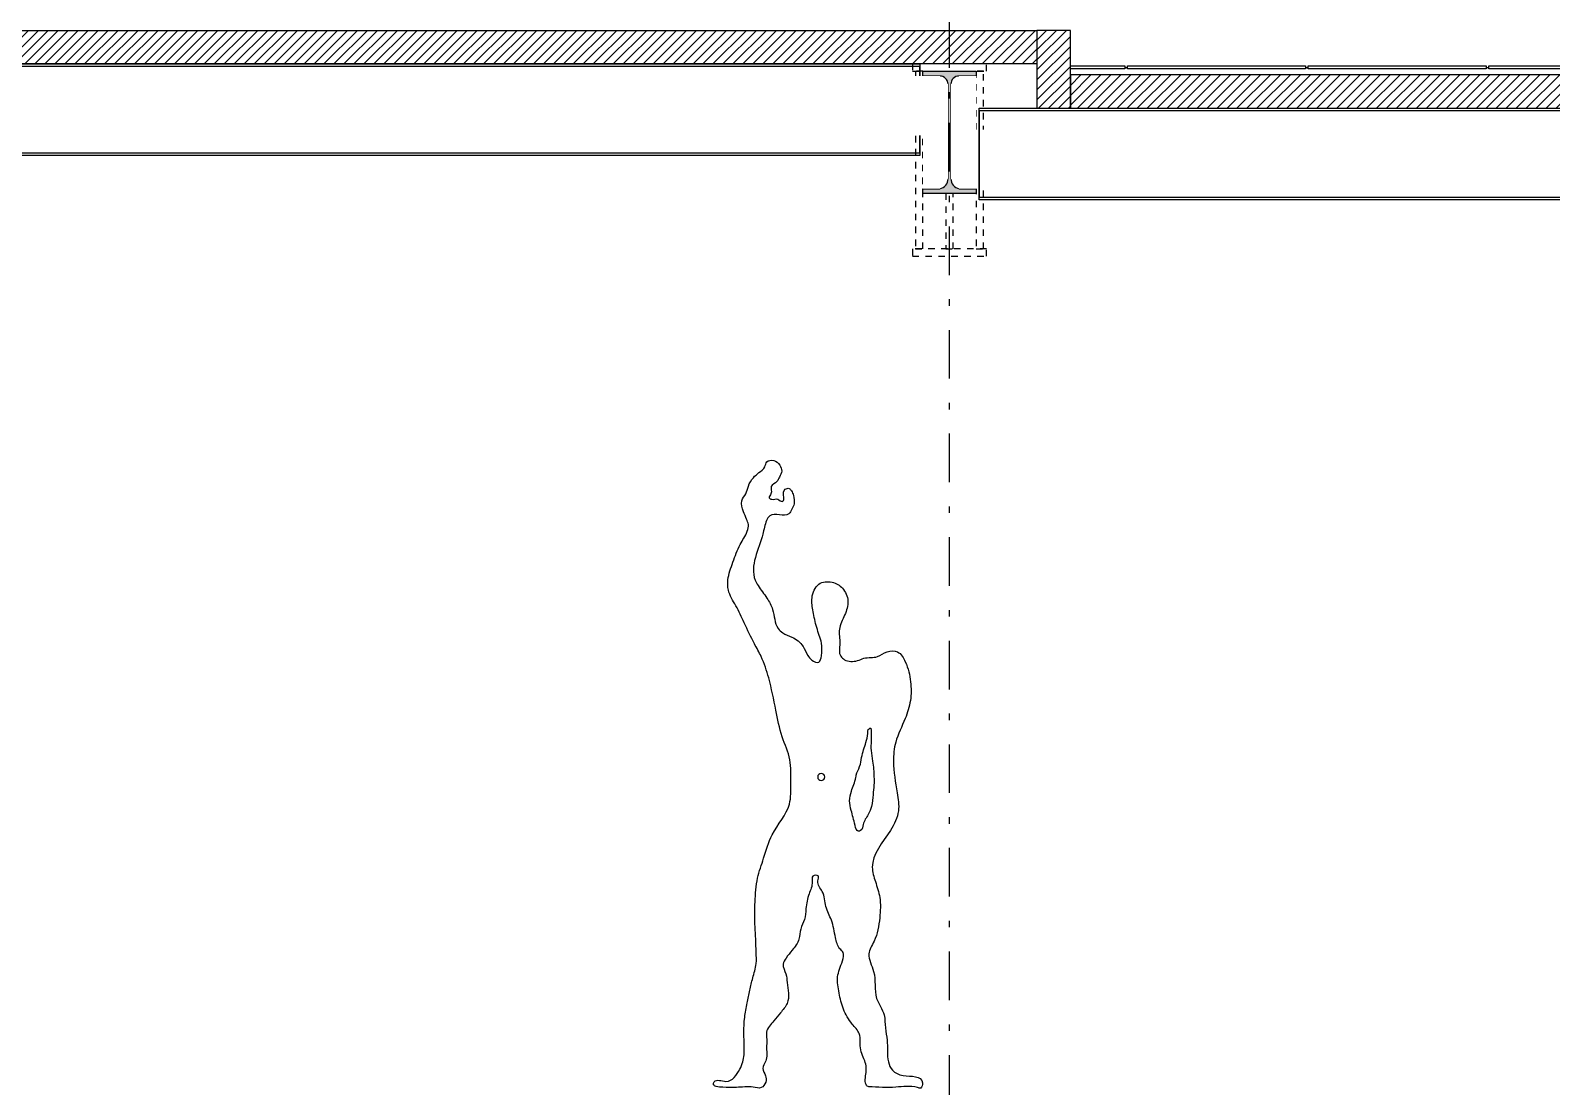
# Model space of a CAD drawing. Header units: millimetres. Extents: x -101 to 3415, y -52 to 1366.
# Drawn here: x 288.72 to 312.21, y 114.16 to 130.47 of the extents above; entities that cross this region are included whole.
import ezdxf

# ---------------------------------------------------------------- set-up
doc = ezdxf.new("R2010")
doc.units = ezdxf.units.MM
doc.set_wipeout_variables(frame=1)
doc.linetypes.add('DASHDOT2', pattern=[0.5, 0.25, -0.125, 0, -0.125])
doc.linetypes.add('OCULTA2', pattern=[0.3, 0.2, -0.1])
doc.layers.add('00_ARQ', color=8, linetype='Continuous')
doc.layers.add('A-ESTRUCTURA', color=6, linetype='Continuous')
pattern_1 = [(45, (-3488.39546, -6.57728), (-0.07699871, 0.07699871), [])]

# ---------------------------------------------------------------- blocks, each defined once
blk = doc.blocks.new('MODULOR')
blk.add_circle((784.0657, 453.1845), 0.0119)
for points, start_tangent, end_tangent in [([(783.905, 452.1383), (783.8138, 452.1368), (783.7402, 452.1353), (783.7299, 452.1339), (783.724, 452.1515), (783.7888, 452.1765), (783.8255, 452.1942), (783.8388, 452.2221), (783.8432, 452.2956), (783.8491, 452.3368), (783.8535, 452.3809), (783.8785, 452.4368), (783.8888, 452.528), (783.905, 452.5869), (783.8873, 452.6295), (783.8682, 452.7089), (783.8682, 452.778), (783.8829, 452.831), (783.8932, 452.8795), (783.8322, 453.0039), (783.805, 453.07), (783.8089, 453.1309), (783.8218, 453.2372), (783.8141, 453.302), (783.7823, 453.3819), (783.7647, 453.4426), (783.764, 453.5061), (783.7818, 453.5737), (783.808, 453.6069), (783.8429, 453.6073), (783.876, 453.5912), (783.9214, 453.5855), (783.9436, 453.5777), (783.9872, 453.5807), (783.9999, 453.5925), (784.0031, 453.6354), (784.0043, 453.6834), (783.9867, 453.7314), (783.9757, 453.7788), (783.9939, 453.8219), (784.0292, 453.8426), (784.0736, 453.8359), (784.0967, 453.7897), (784.093, 453.7429), (784.0809, 453.6895), (784.0651, 453.6366), (784.0651, 453.5935), (784.0736, 453.5728), (784.0979, 453.5795), (784.1113, 453.5953), (784.1271, 453.6257), (784.1653, 453.6573), (784.1957, 453.6712), (784.2115, 453.6864), (784.2298, 453.7502), (784.2492, 453.7885), (784.279, 453.8316), (784.2887, 453.8498), (784.2629, 454.0049), (784.2502, 454.0509), (784.2396, 454.0668), (784.2067, 454.07), (784.175, 454.0732), (784.1644, 454.0896), (784.1575, 454.107), (784.1596, 454.1351), (784.1665, 454.1515), (784.1739, 454.1589), (784.1872, 454.1563), (784.193, 454.1351), (784.193, 454.1187), (784.1972, 454.1155), (784.2126, 454.1229), (784.2327, 454.1224), (784.2412, 454.1277), (784.2353, 454.1409), (784.2344, 454.1658), (784.2151, 454.1825), (784.2071, 454.1978), (784.1992, 454.2177), (784.2058, 454.2377), (784.2261, 454.2536), (784.249, 454.2489), (784.2561, 454.2319), (784.276, 454.2125), (784.2948, 454.1955), (784.3118, 454.1668), (784.3206, 454.141), (784.3335, 454.1175), (784.3282, 454.0805), (784.3177, 454.0553), (784.3118, 454.0377), (784.3153, 454.0143), (784.3395, 453.9701), (784.3638, 453.9101), (784.3808, 453.8502), (784.3793, 453.8155), (784.354, 453.7628), (784.3255, 453.7054), (784.2912, 453.6343), (784.2686, 453.5913), (784.2431, 453.5192), (784.219, 453.4105), (784.1972, 453.3202), (784.1717, 453.243), (784.1681, 453.163), (784.1731, 453.0932), (784.2311, 452.9896), (784.2601, 452.9099), (784.2804, 452.8433), (784.2891, 452.7621), (784.2898, 452.6932), (784.2869, 452.6388), (784.2854, 452.5915), (784.2854, 452.5543), (784.2969, 452.5056), (784.3069, 452.464), (784.3155, 452.4211), (784.3241, 452.3724), (784.3259, 452.2699), (784.3302, 452.2227), (784.3408, 452.1973), (784.3873, 452.1564), (784.427, 452.1545), (784.4289, 452.1452), (784.4208, 452.1396), (784.3978, 452.1365), (784.3519, 452.1359), (784.2955, 452.1365), (784.2682, 452.1353), (784.2533, 452.1533), (784.2539, 452.1756), (784.2632, 452.1998), (784.2533, 452.2252), (784.2502, 452.2686), (784.2496, 452.299), (784.2502, 452.3226), (784.2254, 452.361), (784.2036, 452.3877), (784.1807, 452.4199), (784.1807, 452.4906), (784.185, 452.5192), (784.1943, 452.552), (784.1846, 452.573), (784.1636, 452.5992), (784.1408, 452.6368), (784.1347, 452.6709), (784.1225, 452.7033), (784.1172, 452.74), (784.1067, 452.7898), (784.0962, 452.8309), (784.0936, 452.8493), (784.0761, 452.8502), (784.077, 452.8336), (784.0621, 452.7977), (784.0499, 452.747), (784.0315, 452.7007), (784.0175, 452.6421), (784.0026, 452.6045), (783.9921, 452.5922), (783.9942, 452.5633), (784.0102, 452.509), (784.0053, 452.4548), (783.9905, 452.4005), (783.9609, 452.35), (783.9374, 452.3179), (783.9325, 452.2624), (783.9152, 452.2143), (783.9165, 452.1687), (783.914, 452.1453), (783.905, 452.1383)], (-0.997918, -0.064489), (-0.997918, -0.064489)), ([(783.9485, 453.1825), (783.9638, 453.1361), (783.9698, 453.1042), (783.9644, 453.0717), (783.9512, 453.0206), (783.9406, 453.0014), (783.9326, 453.0034), (783.924, 453.0239), (783.9074, 453.0578), (783.8961, 453.085), (783.8908, 453.1248), (783.8875, 453.1573), (783.8875, 453.1852), (783.8888, 453.211), (783.8921, 453.2382), (783.8974, 453.2741), (783.8974, 453.3066), (783.8974, 453.3305), (783.8974, 453.3444), (783.8987, 453.349), (783.904, 453.3477), (783.9087, 453.3318), (783.9147, 453.3013), (783.9293, 453.2509), (783.9359, 453.2197), (783.9472, 453.1911), (783.9485, 453.1825)], (0.255607, -0.966781), (0.255607, -0.966781))]:
    blk.add_spline(points, degree=3, dxfattribs=dict(start_tangent=start_tangent, end_tangent=end_tangent))
blk = doc.blocks.new('A$C0F3E0099')
at = {"layer": 'A-ESTRUCTURA', "color": 8, "linetype": 'OCULTA2', "ltscale": 0.1}
for points in [[(-0.125, 0.025), (0.125, 0.025), (0.125, 0), (-0.125, 0)], [(-0.09, 0), (-0.09, -0.6), (-0.115, -0.6), (-0.115, 0)], [(0.115, 0), (0.115, -0.6), (0.09, -0.6), (0.09, 0)], [(0.0125, -0.413), (0.0125, -0.6), (-0.0125, -0.6), (-0.0125, -0.413)], [(-0.125, -0.6), (0.125, -0.6), (0.125, -0.625), (-0.125, -0.625)]]:
    blk.add_lwpolyline(points, close=True, dxfattribs=at)

msp = doc.modelspace()

# ---------------------------------------------------------------- hatches: boundary and pattern name
at = {"layer": '00_ARQ'}
h = msp.add_hatch(dxfattribs=at)
h.set_pattern_fill('LINE', color=9, scale=0.034297, angle=45, style=0)
h.set_pattern_definition(pattern_1)
h.paths.add_polyline_path([(304.266, 129.957), (226.951, 129.957), (226.951, 130.474), (304.266, 130.474)])
h = msp.add_hatch(dxfattribs=at)
h.set_pattern_fill('LINE', color=9, scale=0.034297, angle=45, style=0)
h.set_pattern_definition([(45, (-3464.65049, -23.03979), (-0.07699871, 0.07699871), [])])
h.paths.add_polyline_path([(304.266, 129.271), (304.783, 129.271), (304.783, 130.474), (304.266, 130.474)])
h = msp.add_hatch(color=9, dxfattribs=at)
edge = h.paths.add_edge_path()
edge.add_line((302.938, 129.643), (302.938, 128.186))
edge.add_arc((303.096, 128.182), 0.158, 178.4498, 258.7549)
edge.add_line((303.065, 128.027), (303.328, 128.027))
edge.add_line((303.328, 128.027), (303.328, 127.954))
edge.add_line((303.328, 127.954), (302.505, 127.954))
edge.add_line((302.505, 127.954), (302.505, 128.027))
edge.add_line((302.505, 128.027), (302.767, 128.027))
edge.add_arc((302.737, 128.182), 0.158, 281.2451, 361.5502)
edge.add_line((302.894, 128.186), (302.894, 129.643))
edge.add_arc((302.767, 129.643), 0.127, 0, 90)
edge.add_line((302.767, 129.769), (302.505, 129.769))
edge.add_line((302.505, 129.769), (302.505, 129.843))
edge.add_line((302.505, 129.843), (303.328, 129.843))
edge.add_line((303.328, 129.843), (303.328, 129.769))
edge.add_line((303.328, 129.769), (303.065, 129.769))
edge.add_arc((303.065, 129.643), 0.127, 90, 180)
h = msp.add_hatch(dxfattribs=at)
h.set_pattern_fill('LINE', color=9, scale=0.034297, angle=45, style=0)
h.set_pattern_definition(pattern_1)
h.paths.add_polyline_path([(304.783, 129.271), (319.827, 129.271), (319.827, 129.788), (304.783, 129.788)])

# ---------------------------------------------------------------- linework, layer by layer
at = {"layer": '00_ARQ', "color": 9, "linetype": 'DASHDOT2', "ltscale": 3}
msp.add_line((302.916, 38.695), (302.916, 195.766), dxfattribs=at)
at = {"layer": '00_ARQ', "color": 9, "ltscale": 3}
for p, q in [((305.622, 129.902), (305.667, 129.902)), ((308.411, 129.902), (308.457, 129.902)), ((308.411, 129.902), (308.457, 129.902)), ((311.201, 129.902), (311.246, 129.902))]:
    msp.add_line(p, q, dxfattribs=at)
at = {"layer": '00_ARQ', "color": 9}
for points in [[(304.266, 129.957), (226.951, 129.957), (226.951, 130.474), (304.266, 130.474)], [(304.266, 129.271), (304.783, 129.271), (304.783, 130.474), (304.266, 130.474)], [(304.783, 129.271), (319.827, 129.271), (319.827, 129.788), (304.783, 129.788)]]:
    msp.add_lwpolyline(points, close=True, dxfattribs=at)
at = {"layer": '00_ARQ', "color": 9, "ltscale": 2}
for points in [[(279.612, 129.957), (302.459, 129.957), (302.459, 128.544), (279.612, 128.544)], [(302.459, 129.916), (279.612, 129.916), (279.612, 128.585), (302.459, 128.585)]]:
    msp.add_lwpolyline(points, close=True, dxfattribs=at)
at = {"layer": '00_ARQ', "color": 9, "ltscale": 3}
for points in [[(304.783, 129.879), (304.783, 129.925), (305.622, 129.925), (305.622, 129.879)], [(305.667, 129.879), (305.667, 129.925), (308.411, 129.925), (308.411, 129.879)], [(305.667, 129.879), (305.667, 129.925), (308.411, 129.925), (308.411, 129.879)], [(308.457, 129.879), (308.457, 129.925), (311.201, 129.925), (311.201, 129.879)], [(311.246, 129.879), (311.246, 129.925), (313.99, 129.925), (313.99, 129.879)]]:
    msp.add_lwpolyline(points, close=True, dxfattribs=at)
at = {"layer": '00_ARQ', "color": 9}
msp.add_lwpolyline([(302.938, 129.643), (302.938, 128.186, 0.365479), (303.065, 128.027), (303.328, 128.027), (303.328, 127.954), (302.505, 127.954), (302.505, 128.027), (302.767, 128.027, 0.365479), (302.894, 128.186), (302.894, 129.643, 0.414214), (302.767, 129.769), (302.505, 129.769), (302.505, 129.843), (303.328, 129.843), (303.328, 129.769), (303.065, 129.769, 0.414214)], format="xyb", close=True, dxfattribs=at)

# ---------------------------------------------------------------- block references
at = {"layer": '00_ARQ', "color": 9, "extrusion": (0, 0, -1), "xscale": 4.572918431750428, "yscale": 4.572918431750428, "zscale": -4.572918431750772}
msp.add_blockref('A$C0F3E0099', (-302.916, 129.843), dxfattribs=at)
at = {"layer": '00_ARQ', "color": 9, "xscale": -4.572918431750428, "yscale": 4.572918431750796, "zscale": 4.572918431750772}
msp.add_blockref('MODULOR', (3886.404, -1953.434), dxfattribs=at)

# ---------------------------------------------------------------- next in the draw order: wipeouts: each hides what was drawn before it
at = {"color": 9, "ltscale": 2}
msp.add_wipeout([(302.002, 129.769), (302.002, 128.855), (302.505, 128.855), (302.505, 128.027), (302.767, 128.027), (302.894, 128.186), (302.894, 129.643), (302.767, 129.769)], dxfattribs=at).dxf.layer = '00_ARQ'

# ---------------------------------------------------------------- next in the draw order: wipeouts: each hides what was drawn before it
msp.add_wipeout([(303.831, 128.028), (303.831, 128.942), (303.328, 128.942), (303.328, 129.77), (303.065, 129.77), (302.938, 129.643), (302.938, 128.186), (303.065, 128.028)], dxfattribs=at).dxf.layer = '00_ARQ'

# ---------------------------------------------------------------- next in the draw order: linework, layer by layer
at = {"layer": '00_ARQ', "color": 9, "ltscale": 2}
for points in [[(303.374, 129.271), (317.839, 129.271), (317.839, 127.858), (303.374, 127.858)], [(317.839, 129.23), (303.374, 129.23), (303.374, 127.899), (317.839, 127.899)]]:
    msp.add_lwpolyline(points, close=True, dxfattribs=at)

doc.saveas('drawing.dxf')
